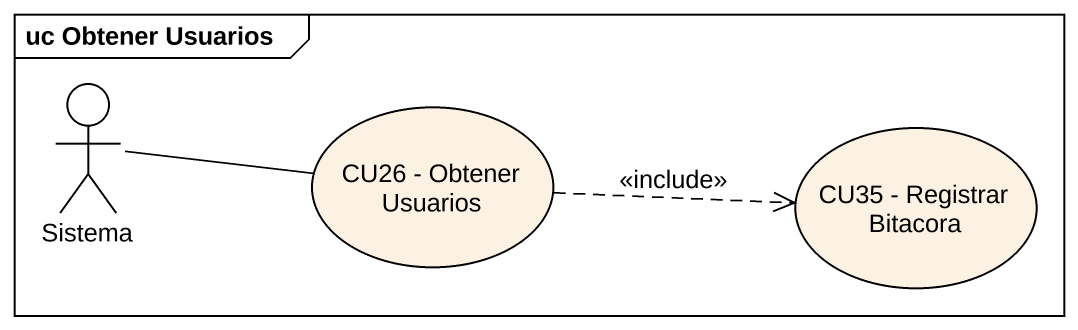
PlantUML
@startuml
mainframe uc Obtener Usuarios
actor Sistema
usecase "CU26 - Obtener Usuarios" as CU26_Obtener_Usuarios
usecase "CU35 - Registrar Bitacora" as CU35_Registrar_Bitacora
Sistema -right- CU26_Obtener_Usuarios
CU26_Obtener_Usuarios .right.> CU35_Registrar_Bitacora : <<include>>
@enduml
